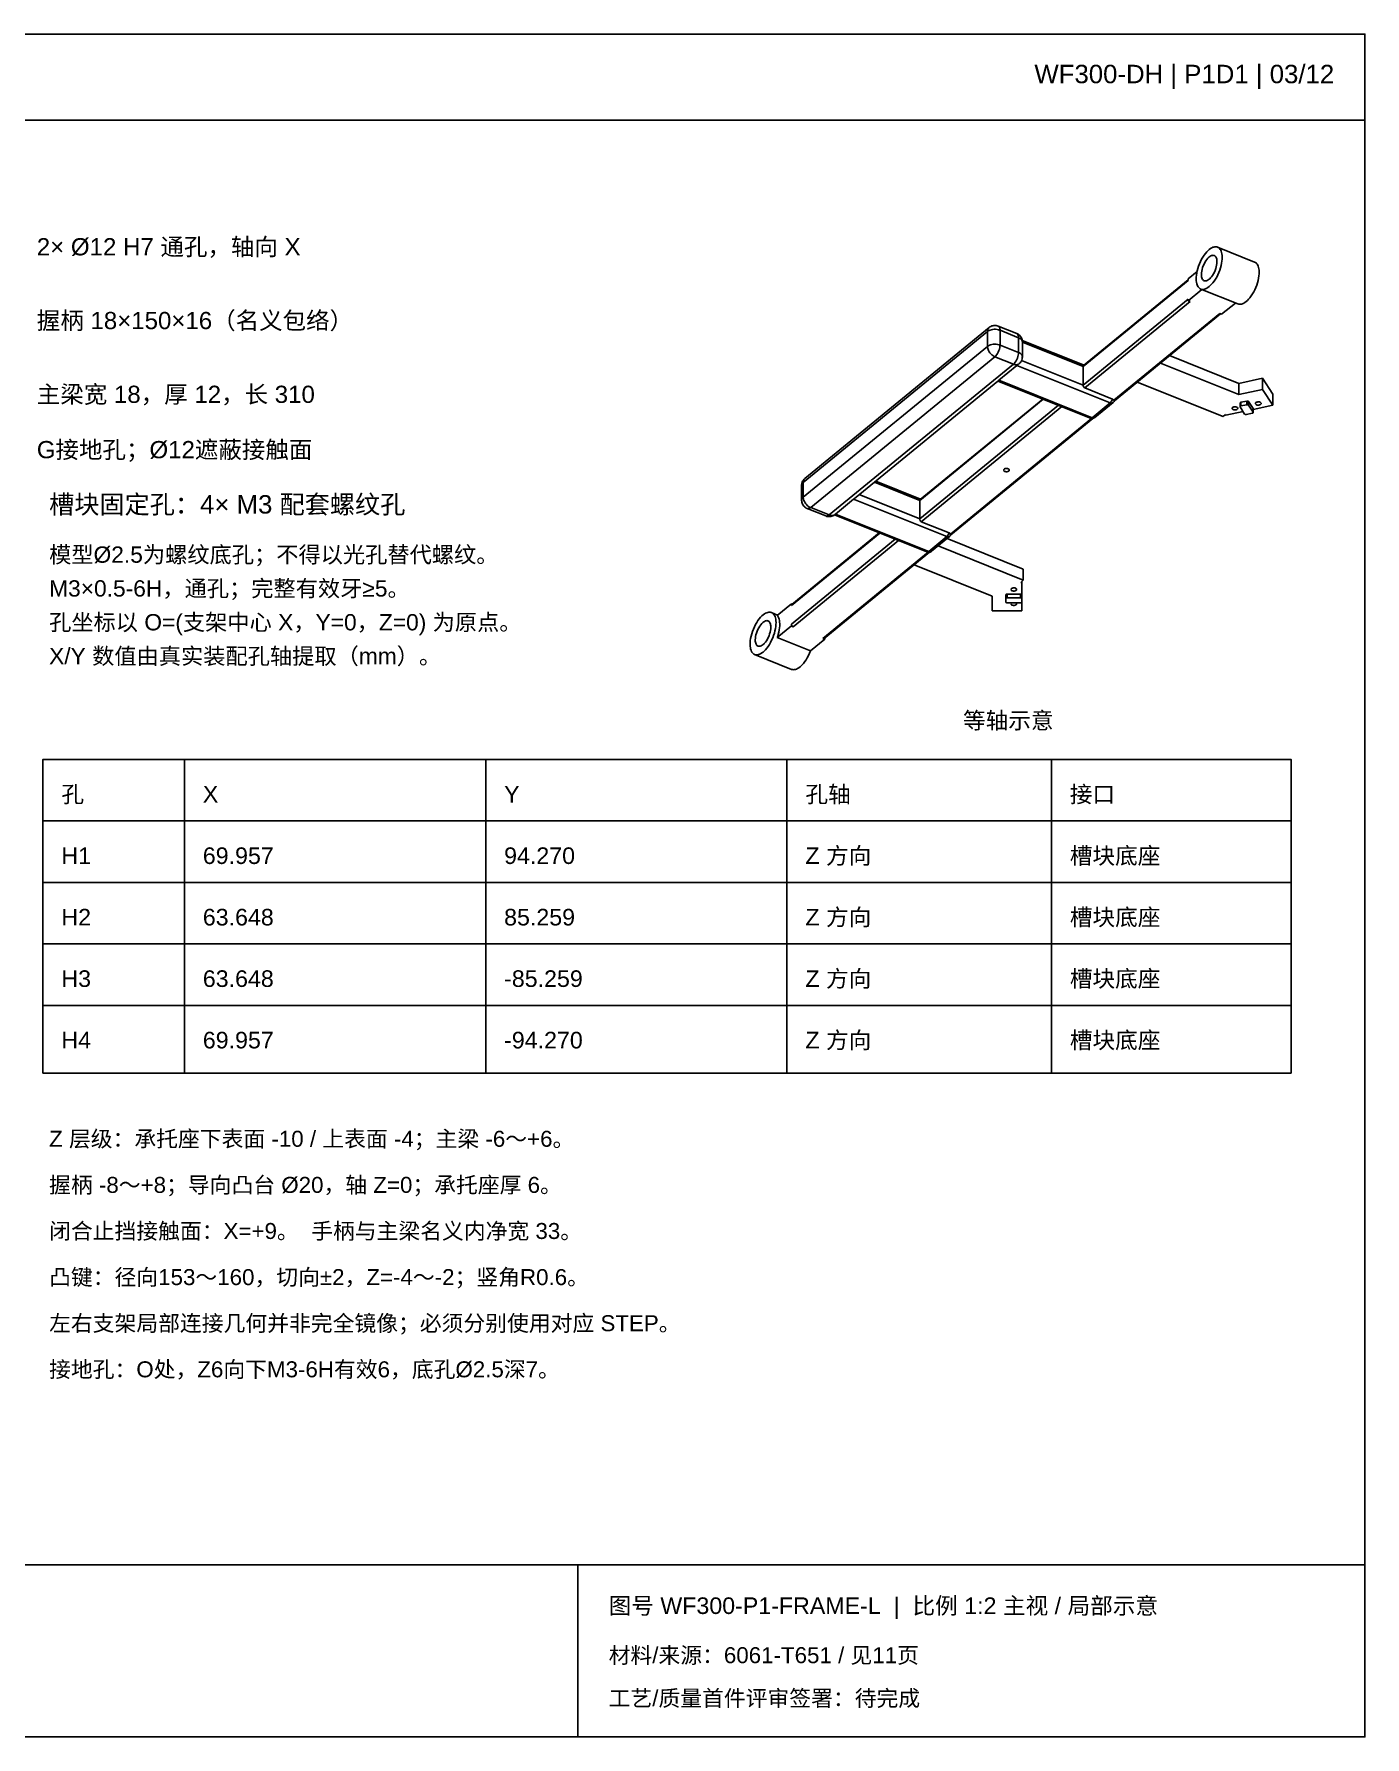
# Model space of a CAD drawing. Header units: millimetres. Extents: x 10 to 410, y 10 to 287.
# Drawn here: x 193.6 to 410, y 10 to 287 of the extents above; entities that cross this region are included whole.
import ezdxf
from ezdxf.enums import TextEntityAlignment as Align

# ---------------------------------------------------------------- set-up
doc = ezdxf.new("R2010")
doc.units = ezdxf.units.MM
for name, color, linetype in [('OUTLINE', 7, 'Continuous'), ('TANGENT', 8, 'Continuous'), ('TEXT', 7, 'Continuous')]:
    doc.layers.add(name, color=color, linetype=linetype)
doc.styles.add('CJK', font='Arial Unicode.ttf')

msp = doc.modelspace()

# ---------------------------------------------------------------- linework, layer by layer
at = {"layer": 'OUTLINE'}
for p, q in [((10, 273), (410, 273)), ((218, 118), (218, 169)), ((267, 118), (267, 169)), ((316, 118), (316, 169)), ((359, 118), (359, 169)), ((195, 159), (398, 159)), ((195, 149), (398, 149)), ((195, 139), (398, 139)), ((195, 129), (398, 129)), ((10, 38), (410, 38)), ((282, 10), (282, 38))]:
    msp.add_line(p, q, dxfattribs=at)
for points in [[(10, 10), (410, 10), (410, 287), (10, 287), (10, 10)], [(383.3, 245.52), (383.18, 245.57), (383.07, 245.65), (382.97, 245.75), (382.87, 245.88), (382.79, 246.02), (382.71, 246.19), (382.65, 246.39), (382.6, 246.62), (382.57, 246.87), (382.56, 247.15), (382.57, 247.46), (382.59, 247.79), (382.65, 248.14), (382.72, 248.51), (382.83, 248.89), (382.95, 249.27), (383.1, 249.65), (383.26, 250.02), (383.44, 250.38), (383.64, 250.72), (383.85, 251.03), (384.06, 251.31), (384.27, 251.56), (384.48, 251.78), (384.69, 251.96), (384.89, 252.11), (385.08, 252.22), (385.27, 252.31), (385.44, 252.36), (385.6, 252.39), (385.74, 252.4), (385.88, 252.39), (385.96, 252.37), (386.04, 252.34)], [(386.04, 252.34), (386.16, 252.28), (386.27, 252.2), (386.37, 252.1), (386.46, 251.98), (386.55, 251.84), (386.62, 251.66), (386.68, 251.47), (386.73, 251.24), (386.76, 250.99), (386.78, 250.71), (386.77, 250.4), (386.74, 250.07), (386.69, 249.72), (386.61, 249.35), (386.51, 248.97), (386.39, 248.59), (386.24, 248.21), (386.07, 247.83), (385.89, 247.48), (385.69, 247.14), (385.49, 246.83), (385.28, 246.54), (385.06, 246.29), (384.85, 246.08), (384.67, 245.92)], [(386.04, 252.34), (392.06, 249.92)], [(383.85, 246.88), (383.75, 246.93), (383.67, 247), (383.6, 247.09), (383.53, 247.2), (383.48, 247.34), (383.44, 247.5), (383.41, 247.69), (383.4, 247.91), (383.41, 248.16), (383.45, 248.43), (383.51, 248.71), (383.59, 249), (383.7, 249.3), (383.83, 249.59), (383.97, 249.86), (384.13, 250.12), (384.29, 250.34), (384.45, 250.54), (384.62, 250.69), (384.78, 250.82), (384.93, 250.91), (385.07, 250.97), (385.2, 251), (385.31, 251.01), (385.42, 251), (385.49, 250.98)], [(385.49, 250.98), (385.58, 250.93), (385.66, 250.86), (385.74, 250.77), (385.8, 250.66), (385.86, 250.52), (385.9, 250.36), (385.92, 250.16), (385.93, 249.94), (385.92, 249.7), (385.88, 249.43), (385.83, 249.15), (385.74, 248.85), (385.64, 248.56), (385.51, 248.27), (385.37, 247.99), (385.21, 247.74), (385.05, 247.51), (384.88, 247.32), (384.77, 247.21), (384.67, 247.12)], [(392.06, 249.92), (392.18, 249.86), (392.29, 249.78), (392.39, 249.68), (392.49, 249.56), (392.57, 249.42), (392.65, 249.24), (392.71, 249.05), (392.76, 248.82), (392.79, 248.57), (392.8, 248.29), (392.79, 247.98), (392.76, 247.65), (392.71, 247.3), (392.64, 246.93), (392.53, 246.55), (392.41, 246.17), (392.26, 245.79), (392.1, 245.41), (391.92, 245.06), (391.72, 244.72), (391.51, 244.41), (391.3, 244.12), (391.09, 243.87), (390.88, 243.66), (390.69, 243.5)], [(364.18, 232.91), (381.26, 246.91)], [(364.22, 233.06), (381.26, 247.02)], [(381.26, 247.21), (382.7, 248.39)], [(381.26, 247.21), (381.26, 246.91)], [(384.67, 247.12), (384.51, 247.01), (384.36, 246.93), (384.23, 246.87), (384.1, 246.85), (383.99, 246.85), (383.92, 246.86), (383.85, 246.88)], [(364.18, 229.9), (381.26, 243.9)], [(381.26, 243.6), (383.5, 245.43)], [(381.26, 243.9), (381.26, 243.6)], [(384.67, 245.92), (384.47, 245.76), (384.27, 245.65), (384.09, 245.56), (383.92, 245.5), (383.76, 245.47), (383.61, 245.46), (383.47, 245.47), (383.3, 245.52)], [(383.3, 245.52), (389.32, 243.1)], [(364.42, 229.43), (381.56, 243.48)], [(369.17, 227.44), (386.38, 241.54)], [(369.25, 227.33), (386.53, 241.48)], [(381.26, 243.6), (381.56, 243.48)], [(386.38, 241.54), (386.68, 241.42)], [(386.68, 241.42), (388.93, 243.25)], [(390.69, 243.5), (390.49, 243.34), (390.3, 243.23), (390.11, 243.14), (389.94, 243.08), (389.78, 243.05), (389.63, 243.04), (389.49, 243.05), (389.32, 243.1)], [(318.92, 214.73), (348.88, 239.26)], [(350.36, 239.49), (350.19, 239.55), (350.02, 239.58), (349.85, 239.6), (349.67, 239.59), (349.5, 239.56), (349.33, 239.52), (349.17, 239.45), (349.02, 239.37), (348.88, 239.26)], [(350.36, 239.49), (353.37, 238.28)], [(354.29, 236.92), (354.28, 237.09), (354.25, 237.26), (354.2, 237.43), (354.13, 237.59), (354.04, 237.74), (353.93, 237.88), (353.81, 238), (353.68, 238.11), (353.53, 238.21), (353.37, 238.28)], [(354.27, 237.17), (364.32, 233.14)], [(354.29, 236.92), (354.29, 234.51)], [(350.45, 230.69), (353.41, 233.11)], [(353.7, 233.33), (353.54, 233.21), (353.41, 233.11)], [(354.02, 233.66), (353.92, 233.53), (353.79, 233.4), (353.75, 233.37), (353.7, 233.33)], [(354.02, 233.66), (354.12, 233.81), (354.19, 233.98), (354.25, 234.15), (354.28, 234.33), (354.29, 234.51)], [(364.18, 232.91), (364.19, 233), (364.2, 233.03), (364.21, 233.05), (364.22, 233.06)], [(364.18, 232.91), (364.18, 229.9)], [(376.76, 233.48), (389.47, 228.38)], [(378.24, 234.69), (389.47, 230.18)], [(327.24, 211.65), (350.32, 230.56)], [(350.32, 230.56), (350.35, 230.6), (350.45, 230.69)], [(350.32, 230.56), (350.32, 230.56), (350.32, 230.56)], [(350.32, 230.56), (365.35, 224.52)], [(372.96, 230.37), (386.92, 224.77)], [(393.36, 231), (389.47, 230.18)], [(389.47, 230.18), (389.47, 228.38)], [(395, 228.42), (393.36, 231)], [(393.36, 231), (393.36, 229.19)], [(337.65, 211.29), (357.6, 227.63)], [(364.18, 229.9), (364.19, 229.79), (364.2, 229.75), (364.22, 229.69), (364.23, 229.65), (364.28, 229.56), (364.34, 229.49), (364.42, 229.43)], [(364.42, 229.43), (368.94, 227.62)], [(369.17, 227.44), (369.12, 227.51), (369.04, 227.57), (369, 227.59), (368.94, 227.62)], [(369.04, 227.05), (369.13, 227.13), (369.2, 227.23), (369.25, 227.33)], [(369.25, 227.33), (369.25, 227.33), (369.23, 227.36), (369.17, 227.44)], [(369.25, 227.33), (369.25, 227.33)], [(393.36, 229.19), (389.47, 228.38)], [(390.8, 227.31), (389.83, 227.1)], [(390.8, 227.31), (390.89, 227.31), (390.98, 227.3), (391.05, 227.27), (391.09, 227.23)], [(391.81, 226.08), (391.09, 227.23)], [(393.12, 226.91), (393.11, 226.96), (393.08, 227.02), (393.02, 227.07), (392.94, 227.12), (392.83, 227.15), (392.71, 227.17), (392.58, 227.17), (392.46, 227.14), (392.35, 227.1), (392.27, 227.05), (392.22, 226.99), (392.21, 226.95), (392.2, 226.91)], [(395, 226.61), (393.36, 229.19)], [(395, 228.42), (395, 226.61)], [(342.67, 205.56), (365.77, 224.48)], [(365.35, 224.52), (365.47, 224.48), (365.6, 224.47), (365.73, 224.47), (365.86, 224.51), (365.98, 224.56), (366.09, 224.63)], [(366.09, 224.63), (369.04, 227.05)], [(386.92, 224.77), (387.34, 225.11)], [(387.4, 225.02), (387.34, 225.11)], [(390.17, 225.6), (387.4, 225.02)], [(389.32, 226.11), (389.31, 226.17), (389.27, 226.23), (389.22, 226.28), (389.14, 226.32), (389.03, 226.36), (388.91, 226.38), (388.78, 226.37), (388.65, 226.35), (388.55, 226.31), (388.47, 226.26), (388.42, 226.2), (388.4, 226.16), (388.4, 226.11)], [(388.4, 226.11), (388.41, 226.06), (388.44, 226), (388.5, 225.95), (388.58, 225.91), (388.68, 225.87), (388.81, 225.85), (388.94, 225.86), (389.06, 225.88), (389.17, 225.92), (389.23, 225.96)], [(389.23, 225.96), (389.29, 226.02), (389.31, 226.08), (389.32, 226.1), (389.32, 226.11)], [(389.83, 227.1), (389.76, 227.08), (389.71, 227.04), (389.69, 227.01), (389.69, 226.99)], [(389.69, 226.99), (389.69, 226.38)], [(389.83, 226.5), (389.76, 226.48), (389.71, 226.44), (389.69, 226.41), (389.69, 226.38)], [(389.69, 226.38), (389.7, 226.34)], [(390.43, 225.19), (389.7, 226.34)], [(390.8, 226.7), (389.83, 226.5)], [(390.72, 225.11), (390.63, 225.11), (390.54, 225.12), (390.47, 225.15), (390.43, 225.19)], [(391.68, 225.32), (390.72, 225.11)], [(390.8, 226.7), (390.89, 226.71), (390.98, 226.7), (391.05, 226.67), (391.09, 226.63)], [(391.81, 225.48), (391.09, 226.63)], [(391.68, 225.32), (391.76, 225.34), (391.81, 225.38), (391.82, 225.41), (391.83, 225.44)], [(391.83, 226.04), (391.81, 226.08)], [(391.81, 225.99), (391.83, 226.04)], [(391.83, 225.44), (391.81, 225.48)], [(395, 226.61), (391.83, 225.95)], [(391.83, 226.04), (391.83, 225.44)], [(392.2, 226.91), (392.21, 226.85), (392.24, 226.8), (392.3, 226.74), (392.38, 226.7), (392.49, 226.66), (392.61, 226.65), (392.74, 226.65), (392.86, 226.67), (392.97, 226.71), (393.04, 226.76)], [(393.04, 226.76), (393.09, 226.81), (393.11, 226.87), (393.12, 226.89), (393.12, 226.91)], [(352.16, 216.07), (352.15, 216.13), (352.12, 216.18), (352.06, 216.24), (351.98, 216.28), (351.88, 216.32), (351.75, 216.33), (351.62, 216.33), (351.5, 216.31), (351.39, 216.27), (351.32, 216.22), (351.27, 216.16), (351.25, 216.12), (351.24, 216.07)], [(351.24, 216.07), (351.25, 216.02), (351.29, 215.96), (351.34, 215.91), (351.42, 215.86), (351.53, 215.83), (351.65, 215.81), (351.78, 215.81), (351.91, 215.84), (352.01, 215.88), (352.08, 215.92)], [(352.08, 215.92), (352.13, 215.98), (352.16, 216.04), (352.16, 216.05), (352.16, 216.07)], [(318.92, 214.73), (318.79, 214.6), (318.67, 214.46), (318.57, 214.3), (318.49, 214.14), (318.43, 213.96), (318.4, 213.78), (318.39, 213.59)], [(318.39, 213.59), (318.39, 211.18)], [(330.46, 214.29), (337.74, 211.37)], [(318.39, 211.18), (318.4, 211.01), (318.43, 210.84), (318.48, 210.67), (318.55, 210.51), (318.64, 210.36), (318.74, 210.22), (318.87, 210.09), (319, 209.98), (319.15, 209.89), (319.31, 209.82)], [(323.88, 208.92), (326.83, 211.34)], [(327.24, 211.65), (327, 211.46), (326.83, 211.34)], [(337.6, 211.14), (337.61, 211.23), (337.62, 211.26), (337.63, 211.28), (337.65, 211.29)], [(337.6, 211.14), (337.6, 208.13)], [(319.31, 209.82), (322.32, 208.61)], [(322.32, 208.61), (322.48, 208.55), (322.64, 208.52), (322.81, 208.5), (322.97, 208.5), (323.14, 208.53), (323.3, 208.57), (323.46, 208.62), (323.6, 208.7), (323.74, 208.79)], [(323.74, 208.79), (323.75, 208.8)], [(323.74, 208.79), (323.74, 208.79)], [(323.74, 208.79), (338.77, 202.75)], [(323.75, 208.8), (323.79, 208.84), (323.88, 208.92)], [(337.6, 208.13), (337.61, 208.02), (337.62, 207.98), (337.64, 207.91), (337.66, 207.88), (337.7, 207.79), (337.76, 207.72), (337.85, 207.66)], [(316.72, 194.04), (331.11, 205.83)], [(316.79, 194.2), (331.02, 205.86)], [(337.85, 207.66), (342.36, 205.85)], [(339.51, 202.86), (342.46, 205.28)], [(342.6, 205.67), (342.55, 205.74), (342.47, 205.8), (342.42, 205.82), (342.36, 205.85)], [(342.46, 205.28), (342.55, 205.36), (342.62, 205.46), (342.67, 205.56)], [(342.67, 205.56), (342.67, 205.56), (342.65, 205.59), (342.6, 205.67)], [(342.67, 205.56), (342.67, 205.56)], [(316.72, 191.03), (333.58, 204.84)], [(317.02, 190.6), (334.12, 204.62)], [(321.84, 188.67), (338.97, 202.7)], [(322.07, 188.69), (339.2, 202.71)], [(338.77, 202.75), (338.9, 202.71), (339.03, 202.7), (339.16, 202.7), (339.28, 202.74), (339.4, 202.79), (339.51, 202.86)], [(340.57, 203.73), (354.44, 198.16)], [(342.05, 204.94), (354.44, 199.97)], [(336.68, 200.65), (349.4, 195.55)], [(354.44, 199.97), (354.44, 198.16)], [(353.35, 196.65), (353.34, 196.71), (353.31, 196.76), (353.25, 196.82), (353.17, 196.86), (353.06, 196.9), (352.94, 196.91), (352.81, 196.91), (352.69, 196.89), (352.58, 196.85), (352.51, 196.8), (352.46, 196.74), (352.44, 196.7), (352.43, 196.65)], [(354.02, 197.81), (354.44, 198.16)], [(354.18, 197.81), (354.02, 197.81)], [(354.18, 197.95), (354.18, 197.81)], [(354.18, 197.81), (354.18, 195.79)], [(314.4, 192.44), (316.72, 194.34)], [(316.72, 194.34), (316.88, 194.28)], [(316.72, 194.34), (316.72, 194.04)], [(316.79, 194.2), (316.75, 194.16), (316.73, 194.1), (316.72, 194.07), (316.72, 194.04)], [(349.4, 195.55), (349.4, 193.17)], [(351.6, 195.79), (351.61, 195.83), (351.65, 195.86), (351.7, 195.89), (351.76, 195.91), (351.82, 195.91)], [(351.6, 195.79), (351.6, 195.2)], [(351.6, 195.79), (351.6, 195.19)], [(351.6, 195.19), (351.61, 195.22), (351.65, 195.26), (351.7, 195.29), (351.76, 195.31), (351.82, 195.31)], [(351.6, 195.2), (351.6, 194.59)], [(351.6, 195.19), (351.6, 194.59)], [(351.6, 194.59), (351.61, 194.56), (351.65, 194.52), (351.7, 194.49), (351.76, 194.47), (351.82, 194.47)], [(353.96, 195.91), (351.82, 195.91)], [(353.96, 195.31), (351.82, 195.31)], [(353.96, 194.47), (351.82, 194.47)], [(352.43, 196.65), (352.44, 196.6), (352.47, 196.54), (352.53, 196.49), (352.61, 196.44), (352.72, 196.41), (352.84, 196.39), (352.97, 196.39), (353.09, 196.42), (353.2, 196.46), (353.27, 196.5)], [(352.5, 194.47), (352.45, 194.41), (352.43, 194.33)], [(352.43, 194.33), (352.44, 194.28), (352.47, 194.22), (352.53, 194.17), (352.61, 194.12), (352.72, 194.09), (352.84, 194.07), (352.97, 194.07), (353.09, 194.1), (353.2, 194.14), (353.27, 194.18)], [(353.27, 196.5), (353.32, 196.56), (353.35, 196.62), (353.35, 196.63), (353.35, 196.65)], [(353.27, 194.18), (353.32, 194.24), (353.35, 194.3), (353.35, 194.31), (353.35, 194.33)], [(353.35, 194.33), (353.34, 194.39), (353.29, 194.47)], [(354.18, 195.79), (354.17, 195.83), (354.14, 195.86), (354.08, 195.89), (354.02, 195.91), (353.96, 195.91)], [(354.18, 195.19), (354.17, 195.22), (354.14, 195.26), (354.08, 195.29), (354.02, 195.31), (353.96, 195.31)], [(354.18, 194.59), (354.17, 194.56), (354.14, 194.52), (354.08, 194.49), (354.02, 194.47), (353.96, 194.47)], [(354.18, 195.79), (354.18, 195.19)], [(354.18, 195.2), (354.18, 193.17)], [(354.18, 195.2), (354.18, 194.59)], [(354.18, 195.19), (354.18, 194.59)], [(310.74, 186.08), (310.62, 186.14), (310.51, 186.22), (310.41, 186.32), (310.31, 186.44), (310.23, 186.58), (310.16, 186.76), (310.09, 186.95), (310.05, 187.18), (310.01, 187.43), (310, 187.71), (310.01, 188.02), (310.04, 188.35), (310.09, 188.7), (310.17, 189.07), (310.27, 189.45), (310.39, 189.83), (310.54, 190.21), (310.7, 190.59), (310.89, 190.94), (311.08, 191.28), (311.29, 191.59), (311.5, 191.88), (311.71, 192.13), (311.92, 192.34), (312.13, 192.52), (312.33, 192.67), (312.53, 192.79), (312.71, 192.87), (312.88, 192.93), (313.04, 192.96), (313.19, 192.96), (313.32, 192.95), (313.4, 192.93), (313.48, 192.9)], [(311.29, 187.44), (311.2, 187.49), (311.11, 187.56), (311.04, 187.65), (310.97, 187.76), (310.92, 187.9), (310.88, 188.06), (310.85, 188.26), (310.84, 188.48), (310.86, 188.72), (310.89, 188.99), (310.95, 189.27), (311.03, 189.57), (311.14, 189.86), (311.27, 190.15), (311.41, 190.43), (311.57, 190.68), (311.73, 190.91), (311.9, 191.1), (312.06, 191.26), (312.22, 191.38), (312.37, 191.47), (312.51, 191.53), (312.64, 191.57), (312.75, 191.58), (312.86, 191.56), (312.93, 191.54)], [(313.48, 192.9), (313.6, 192.85), (313.71, 192.77), (313.81, 192.67), (313.9, 192.54), (313.99, 192.4), (314.06, 192.23), (314.12, 192.03), (314.17, 191.8), (314.2, 191.55), (314.22, 191.27), (314.21, 190.96), (314.18, 190.63), (314.13, 190.28), (314.05, 189.91), (313.95, 189.53), (313.83, 189.15), (313.68, 188.77), (313.51, 188.4), (313.33, 188.04), (313.14, 187.7), (312.93, 187.39), (312.72, 187.11), (312.51, 186.86), (312.29, 186.64), (312.11, 186.48)], [(312.93, 191.54), (313.02, 191.49), (313.1, 191.42), (313.18, 191.33), (313.24, 191.22), (313.3, 191.08), (313.34, 190.92), (313.37, 190.73), (313.37, 190.51), (313.36, 190.26), (313.33, 189.99), (313.27, 189.71), (313.18, 189.42), (313.08, 189.12), (312.95, 188.83), (312.81, 188.56), (312.65, 188.3), (312.49, 188.08), (312.32, 187.88), (312.22, 187.78), (312.11, 187.68)], [(313.48, 192.9), (314.48, 192.5)], [(314.4, 192.44), (314.49, 192.32), (314.58, 192.18), (314.66, 192.01), (314.72, 191.82), (314.77, 191.6), (314.8, 191.35), (314.82, 191.07), (314.82, 190.76), (314.79, 190.44), (314.74, 190.09), (314.67, 189.72), (314.57, 189.34), (314.49, 189.08), (314.4, 188.82)], [(354.18, 193.17), (349.4, 193.17)], [(314.4, 188.82), (316.72, 190.73)], [(314.4, 188.82), (319.82, 186.65)], [(316.72, 191.03), (316.73, 190.94), (316.76, 190.85), (316.82, 190.76), (316.89, 190.68), (316.98, 190.63), (317, 190.61), (317.02, 190.6)], [(316.72, 191.03), (316.72, 190.73)], [(316.72, 190.73), (317.02, 190.6)], [(319.82, 186.65), (322.14, 188.55)], [(321.84, 188.67), (321.92, 188.65), (321.99, 188.65), (322.04, 188.66), (322.07, 188.69)], [(321.84, 188.67), (322.14, 188.55)], [(322.14, 188.74), (322.14, 188.55)], [(312.11, 186.48), (311.91, 186.33), (311.71, 186.21), (311.53, 186.12), (311.36, 186.06), (311.2, 186.03), (311.05, 186.02), (310.91, 186.03), (310.74, 186.08)], [(310.74, 186.08), (316.76, 183.66)], [(312.11, 187.68), (311.95, 187.57), (311.81, 187.49), (311.67, 187.44), (311.54, 187.41), (311.43, 187.41), (311.36, 187.42), (311.29, 187.44)], [(319.82, 186.65), (319.67, 186.27), (319.5, 185.9), (319.31, 185.54), (319.12, 185.21), (318.91, 184.91), (318.7, 184.63), (318.48, 184.39), (318.27, 184.18), (318.2, 184.12), (318.13, 184.06)], [(318.13, 184.06), (317.93, 183.91), (317.74, 183.79), (317.56, 183.7), (317.38, 183.64), (317.22, 183.61), (317.07, 183.6), (316.93, 183.61), (316.76, 183.66)], [(195, 118), (398, 118), (398, 169), (195, 169), (195, 118)]]:
    msp.add_lwpolyline(points, dxfattribs=at)
at = {"layer": 'TANGENT'}
for points in [[(318.65, 214.08), (348.6, 238.61)], [(348.88, 239.26), (348.79, 239.18), (348.72, 239.08), (348.67, 238.97), (348.63, 238.84), (348.61, 238.69), (348.6, 238.65), (348.6, 238.61)], [(348.6, 238.61), (348.73, 238.7), (348.88, 238.78), (349.06, 238.85), (349.26, 238.91), (349.48, 238.95), (349.71, 238.97), (349.94, 238.97), (350.17, 238.94), (350.39, 238.9), (350.53, 238.86), (350.65, 238.82)], [(348.6, 238.61), (348.6, 236.2)], [(350.36, 239.49), (350.43, 239.45), (350.49, 239.39), (350.55, 239.31), (350.6, 239.2), (350.63, 239.07), (350.65, 238.9), (350.65, 238.82)], [(350.65, 238.82), (350.65, 236.41)], [(350.65, 238.82), (353.66, 237.61)], [(353.37, 238.28), (353.44, 238.24), (353.51, 238.18), (353.56, 238.1), (353.61, 237.99), (353.64, 237.86), (353.66, 237.69), (353.66, 237.61)], [(318.65, 211.67), (348.6, 236.2)], [(350.65, 236.41), (350.46, 236.47), (350.25, 236.52), (350.03, 236.55), (349.8, 236.56), (349.56, 236.55), (349.34, 236.52), (349.13, 236.46), (348.94, 236.4), (348.77, 236.31), (348.6, 236.2)], [(348.6, 236.2), (348.61, 236.04), (348.65, 235.86), (348.7, 235.68), (348.78, 235.5), (348.89, 235.31), (349.01, 235.14), (349.15, 234.97), (349.3, 234.83), (349.47, 234.7), (349.64, 234.59), (349.81, 234.51)], [(350.65, 236.41), (350.64, 236.21), (350.61, 235.99), (350.55, 235.75), (350.47, 235.51), (350.37, 235.27), (350.25, 235.05), (350.12, 234.85), (349.98, 234.68), (349.9, 234.59), (349.81, 234.51)], [(350.65, 236.41), (353.66, 235.2)], [(353.66, 237.61), (353.66, 235.2)], [(354.29, 236.92), (354.28, 237.02), (354.25, 237.12), (354.19, 237.22), (354.12, 237.32), (354.01, 237.41), (353.88, 237.5), (353.78, 237.56), (353.66, 237.61)], [(354.29, 236.88), (364.18, 232.91)], [(319.86, 209.98), (349.81, 234.51)], [(322.87, 208.77), (352.82, 233.3)], [(349.81, 234.51), (352.82, 233.3)], [(353.66, 235.2), (353.65, 235), (353.62, 234.78), (353.56, 234.54), (353.48, 234.3), (353.38, 234.06), (353.26, 233.84), (353.13, 233.64), (353, 233.47), (352.91, 233.38), (352.82, 233.3)], [(353.7, 233.33), (353.6, 233.27), (353.48, 233.23), (353.35, 233.21), (353.21, 233.21), (353.06, 233.23), (352.94, 233.26), (352.82, 233.3)], [(353.41, 233.11), (368.58, 227.02)], [(353.66, 235.2), (353.83, 235.12), (353.98, 235.03), (354.09, 234.93), (354.18, 234.83), (354.24, 234.73), (354.28, 234.62), (354.29, 234.51)], [(354.17, 233.92), (364.18, 229.9)], [(350.45, 230.69), (365.62, 224.6)], [(337.6, 211.14), (357.69, 227.6)], [(368.94, 227.62), (368.88, 227.45), (368.8, 227.29), (368.7, 227.15), (368.64, 227.08), (368.58, 227.02)], [(390.8, 227.31), (390.8, 226.7)], [(391.09, 227.23), (391.09, 226.63)], [(337.6, 208.13), (360.15, 226.61)], [(337.85, 207.66), (360.7, 226.39)], [(342.6, 205.67), (365.55, 224.47)], [(365.62, 224.6), (365.53, 224.54), (365.45, 224.51), (365.39, 224.51), (365.35, 224.52)], [(365.62, 224.6), (368.58, 227.02)], [(365.62, 224.6), (365.74, 224.56), (365.85, 224.55), (365.95, 224.56), (366.03, 224.59), (366.09, 224.63)], [(369.04, 227.05), (368.97, 227.01), (368.89, 226.98), (368.79, 226.97), (368.69, 226.98), (368.58, 227.02)], [(389.83, 227.1), (389.83, 226.5)], [(391.81, 226.08), (391.81, 225.48)], [(318.65, 214.08), (318.55, 213.98), (318.47, 213.87), (318.42, 213.77), (318.39, 213.67), (318.39, 213.59)], [(318.92, 214.73), (318.84, 214.65), (318.77, 214.55), (318.71, 214.43), (318.68, 214.3), (318.65, 214.16), (318.65, 214.12), (318.65, 214.08)], [(318.65, 214.08), (318.65, 211.67)], [(330.23, 214.1), (337.6, 211.14)], [(318.65, 211.67), (318.55, 211.57), (318.47, 211.46), (318.42, 211.36), (318.39, 211.26), (318.39, 211.18)], [(319.86, 209.98), (319.69, 210.06), (319.52, 210.16), (319.36, 210.28), (319.21, 210.43), (319.07, 210.59), (318.94, 210.77), (318.84, 210.95), (318.75, 211.14), (318.7, 211.32), (318.66, 211.5), (318.65, 211.67)], [(326.83, 211.34), (342, 205.25)], [(327.77, 212.08), (337.6, 208.13)], [(319.86, 209.98), (319.73, 209.89), (319.61, 209.83), (319.51, 209.8), (319.41, 209.79), (319.31, 209.82)], [(319.86, 209.98), (322.87, 208.77)], [(322.87, 208.77), (322.74, 208.68), (322.62, 208.62), (322.52, 208.59), (322.42, 208.58), (322.32, 208.61)], [(322.87, 208.77), (323.04, 208.71), (323.19, 208.68), (323.34, 208.67), (323.48, 208.69), (323.61, 208.72), (323.68, 208.75), (323.75, 208.8)], [(323.88, 208.92), (339.05, 202.83)], [(339.05, 202.83), (342, 205.25)], [(342.36, 205.85), (342.3, 205.68), (342.22, 205.52), (342.13, 205.38), (342.06, 205.31), (342, 205.25)], [(342.46, 205.28), (342.39, 205.24), (342.31, 205.21), (342.21, 205.2), (342.11, 205.21), (342, 205.25)], [(339.05, 202.83), (338.96, 202.77), (338.88, 202.74), (338.81, 202.74), (338.77, 202.75)], [(339.05, 202.83), (339.16, 202.79), (339.27, 202.78), (339.37, 202.79), (339.45, 202.82), (339.51, 202.86)], [(351.82, 195.91), (351.82, 195.31)], [(353.96, 195.91), (353.96, 195.31)]]:
    msp.add_lwpolyline(points, dxfattribs=at)

# ---------------------------------------------------------------- texts
at = {"layer": 'TEXT', "style": 'CJK'}
msp.add_text('WF300-DH | P1D1 | 03/12', height=3, dxfattribs=at).set_placement((405, 279), align=Align.RIGHT)
for s, height, p in [('2× Ø12 H7 通孔，轴向 X', 2.8, (194, 251)), ('握柄 18×150×16（名义包络）', 2.8, (194, 239)), ('主梁宽 18，厚 12，长 310', 2.8, (194, 227)), ('G接地孔；Ø12遮蔽接触面', 2.8, (194, 218)), ('槽块固定孔：4× M3 配套螺纹孔', 3, (196, 209)), ('模型Ø2.5为螺纹底孔；不得以光孔替代螺纹。', 2.65, (196, 201)), ('M3×0.5-6H，通孔；完整有效牙≥5。', 2.65, (196, 195.5)), ('孔坐标以 O=(支架中心 X，Y=0，Z=0) 为原点。', 2.65, (196, 190)), ('X/Y 数值由真实装配孔轴提取（mm）。', 2.65, (196, 184.5)), ('孔', 2.7, (198, 162)), ('X', 2.7, (221, 162)), ('Y', 2.7, (270, 162)), ('孔轴', 2.7, (319, 162)), ('接口', 2.7, (362, 162)), ('H1', 2.7, (198, 152)), ('69.957', 2.7, (221, 152)), ('94.270', 2.7, (270, 152)), ('Z 方向', 2.7, (319, 152)), ('槽块底座', 2.7, (362, 152)), ('H2', 2.7, (198, 142)), ('63.648', 2.7, (221, 142)), ('85.259', 2.7, (270, 142)), ('Z 方向', 2.7, (319, 142)), ('槽块底座', 2.7, (362, 142)), ('H3', 2.7, (198, 132)), ('63.648', 2.7, (221, 132)), ('-85.259', 2.7, (270, 132)), ('Z 方向', 2.7, (319, 132)), ('槽块底座', 2.7, (362, 132)), ('H4', 2.7, (198, 122)), ('69.957', 2.7, (221, 122)), ('-94.270', 2.7, (270, 122)), ('Z 方向', 2.7, (319, 122)), ('槽块底座', 2.7, (362, 122)), ('Z 层级：承托座下表面 -10 / 上表面 -4；主梁 -6～+6。', 2.6, (196, 106)), ('握柄 -8～+8；导向凸台 Ø20，轴 Z=0；承托座厚 6。', 2.6, (196, 98.5)), ('闭合止挡接触面：X=+9。  手柄与主梁名义内净宽 33。', 2.6, (196, 91)), ('凸键：径向153～160，切向±2，Z=-4～-2；竖角R0.6。', 2.6, (196, 83.5)), ('左右支架局部连接几何并非完全镜像；必须分别使用对应 STEP。', 2.6, (196, 76)), ('接地孔：O处，Z6向下M3-6H有效6，底孔Ø2.5深7。', 2.6, (196, 68.5)), ('图号 WF300-P1-FRAME-L  |  比例 1:2 主视 / 局部示意', 2.7, (287, 30)), ('材料/来源：6061-T651 / 见11页', 2.6, (287, 22)), ('工艺/质量首件评审签署：待完成', 2.6, (287, 15))]:
    msp.add_text(s, height=height, dxfattribs=at).set_placement(p)
msp.add_text('等轴示意', height=2.7, dxfattribs=at).set_placement((352, 174), align=Align.CENTER)

doc.saveas('drawing.dxf')
